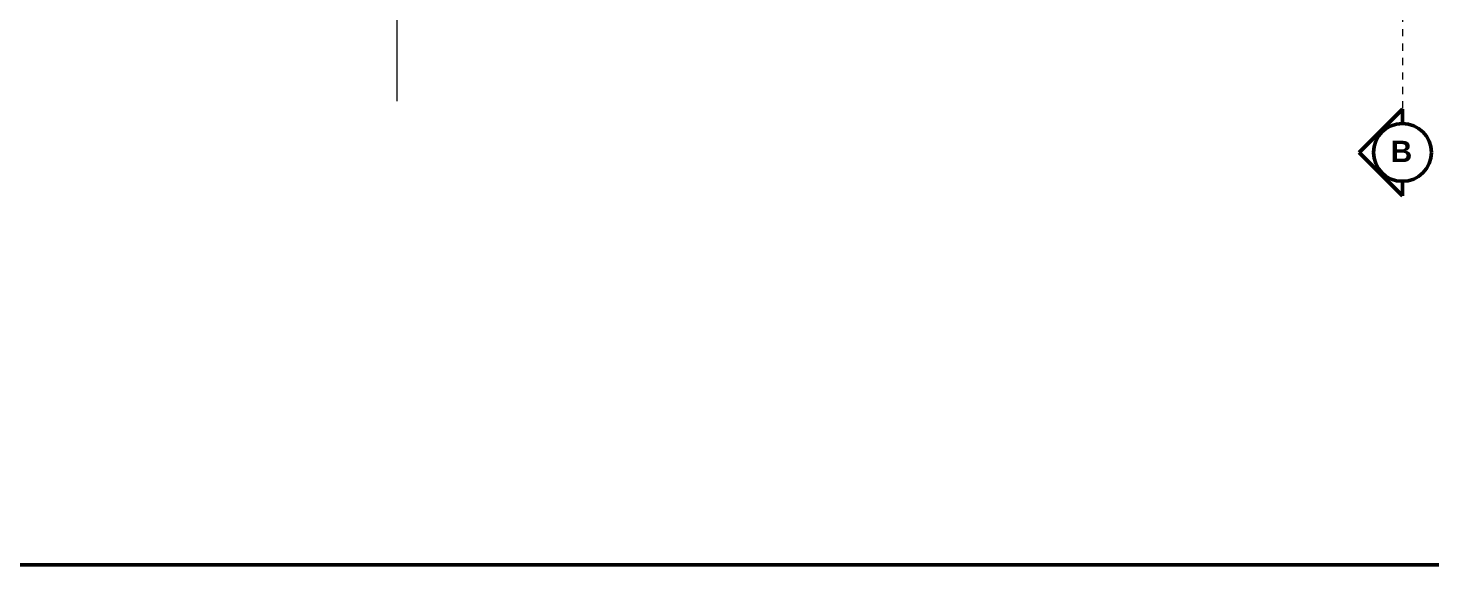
# Model space of a CAD drawing. Header units: metres. Extents: x 42 to 294, y -52 to 32.
# Drawn here: x 210.91 to 230.32, y -51.76 to -44.33 of the extents above; entities that cross this region are included whole.
import ezdxf

# ---------------------------------------------------------------- set-up
doc = ezdxf.new("R2010")
doc.units = ezdxf.units.M
doc.header["$LTSCALE"] = 0.15
doc.linetypes.add('ACAD_ISO04W100', pattern=[30, 24, -3, 0, -3])
doc.linetypes.add('Trazo punto', pattern=[0.015875, 0.00635, -0.004763, 0, -0.004763])
for name, color, linetype, lineweight in [('A-----SYP', 6, 'Continuous', 50), ('RECUADRO', 82, 'Continuous', 50), ('S-GRIDIDM', 1, 'Continuous', 20)]:
    doc.layers.add(name, color=color, linetype=linetype, lineweight=lineweight)
doc.styles.get("Standard").update_dxf_attribs({"font": 'arial.ttf', "height": 0.15})

# ---------------------------------------------------------------- blocks, each defined once
blk = doc.blocks.new('Sección - Extremo de sección-3896-Corte AA')
at = {"layer": 'A-----SYP'}
for p, q in [((16.965, -5.959), (16.367, -6.559)), ((16.965, -6.159), (16.965, -5.959)), ((16.367, -6.559), (16.965, -7.159)), ((16.965, -7.159), (16.965, -6.959))]:
    blk.add_line(p, q, dxfattribs=at)
blk.add_circle((16.965, -6.559), 0.4, dxfattribs=at)
blk.add_arc((16.965, -6.559), 0.4, 90, 270, dxfattribs=at)

msp = doc.modelspace()

# ---------------------------------------------------------------- linework, layer by layer
at = {"layer": 'A-----SYP', "linetype": 'Trazo punto', "lineweight": 15}
for p, q in [((229.927, -17.343), (229.927, -45.65)), ((229.927, -46.45), (229.927, -46.65))]:
    msp.add_line(p, q, dxfattribs=at)
at = {"layer": 'RECUADRO', "ltscale": 0.1}
for p, q in [((83.791, -51.757), (293.791, -51.757)), ((293.791, -51.757), (83.791, -51.757))]:
    msp.add_line(p, q, dxfattribs=at)
at = {"layer": 'S-GRIDIDM', "linetype": 'ACAD_ISO04W100'}
msp.add_line((216.021, -45.342), (216.021, -16.177), dxfattribs=at)

# ---------------------------------------------------------------- block references
at = {"layer": 'A-----SYP'}
msp.add_blockref('Sección - Extremo de sección-3896-Corte AA', (212.962, -39.491), dxfattribs=at)

# ---------------------------------------------------------------- next in the draw order: texts
at = {"layer": 'A-----SYP', "insert": (229.913, -45.889), "char_height": 0.29506, "width": 0.162, "attachment_point": 2, "line_spacing_factor": 0.938532, "bg_fill": 3, "box_fill_scale": 1.25, "bg_fill_color": 0, "bg_fill_transparency": 0}
msp.add_mtext('{\\fArial|b1|i0|c0|p34;B}', dxfattribs=at)

doc.saveas('drawing.dxf')
